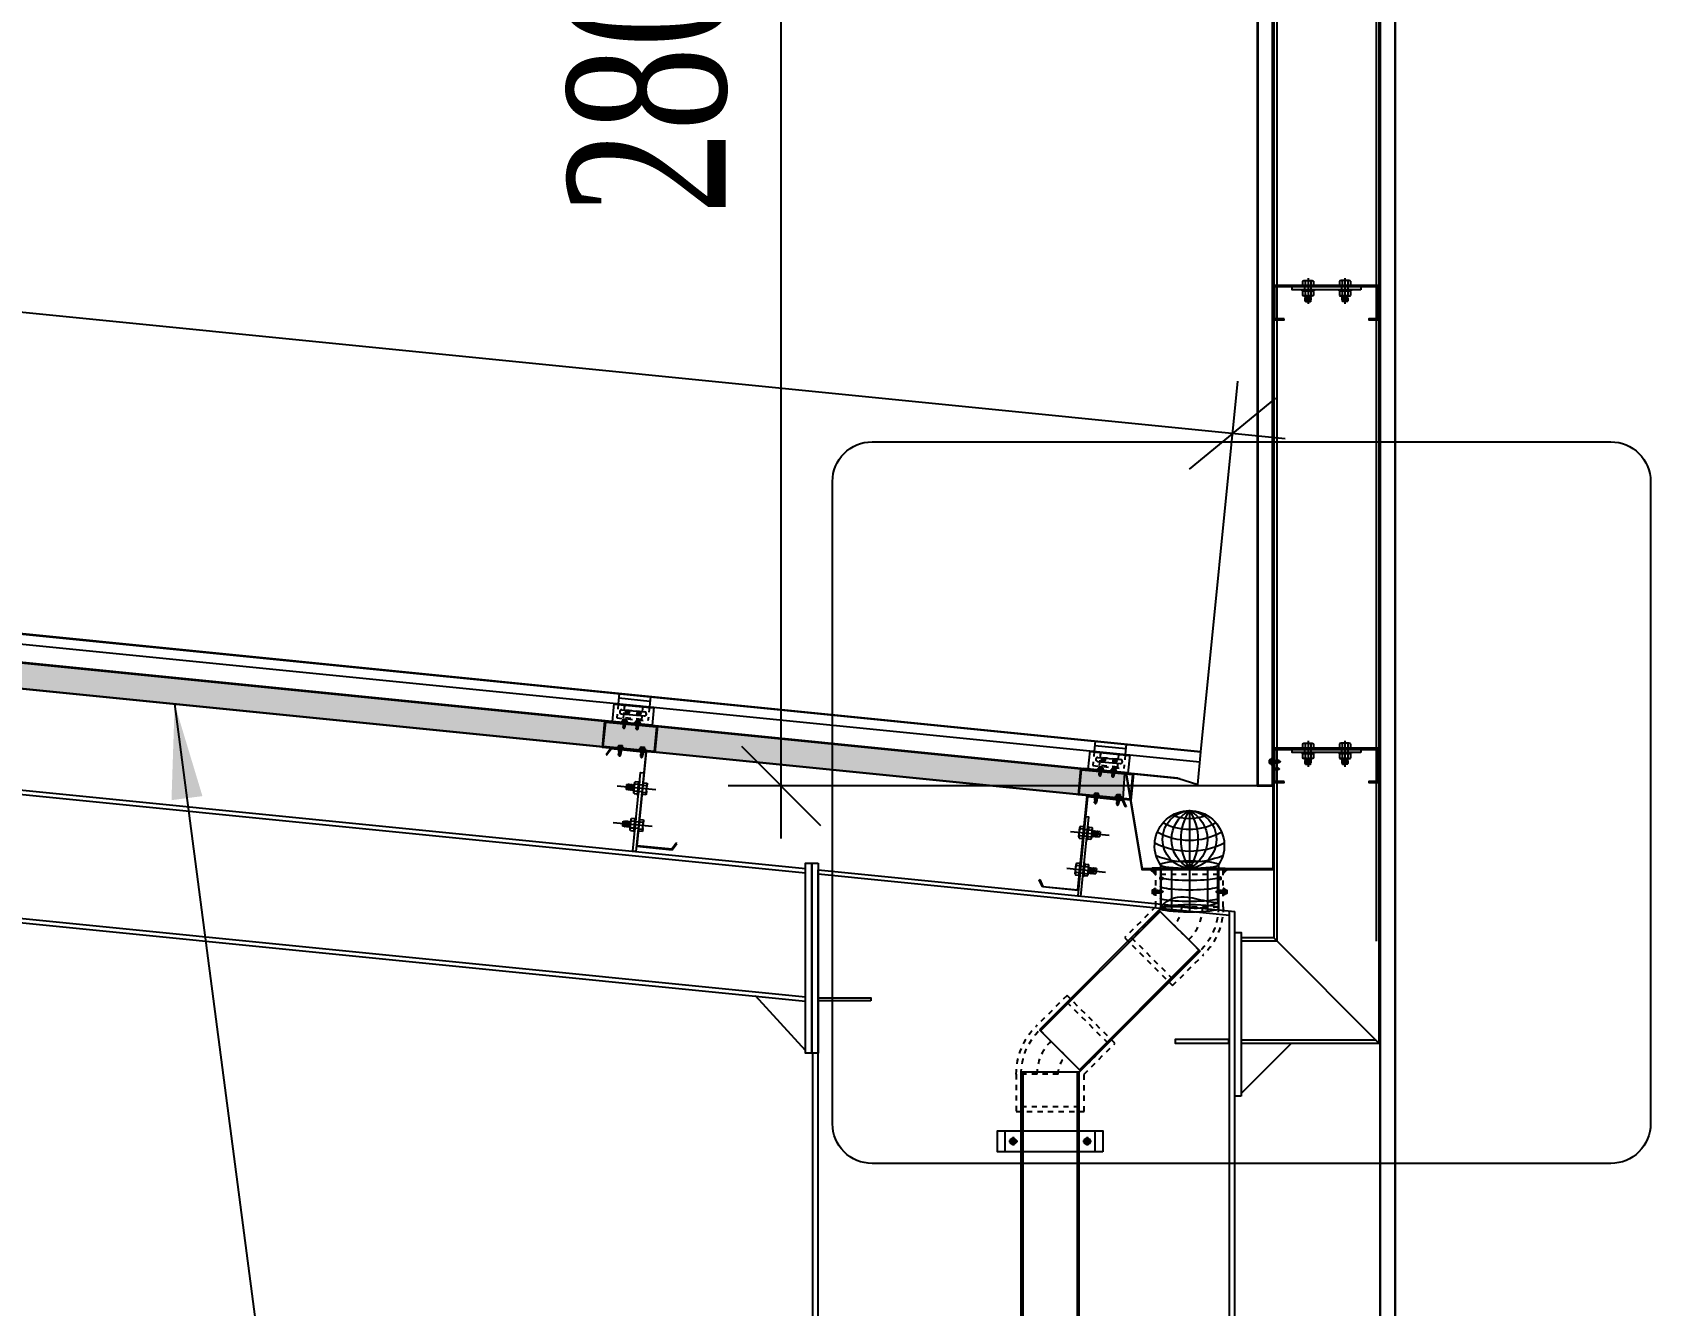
# Model space of a CAD drawing. Header units: inches. Extents: x 340055 to 349452, y -34649 to -30845.
# Drawn here: x 348674.19 to 348704.89, y -31891.85 to -31867.72 of the extents above; entities that cross this region are included whole.
import ezdxf

# ---------------------------------------------------------------- set-up
doc = ezdxf.new("R2010")
doc.units = ezdxf.units.IN
doc.header["$MEASUREMENT"] = 0
for name, pattern in [('CENTER2', [28.575, 19.05, -3.175, 3.175, -3.175]), ('DASHED2', [9.525, 6.35, -3.175]), ('HIDDEN2', [4.7625, 3.175, -1.5875])]:
    doc.linetypes.add(name, pattern=pattern)
for name, color, linetype in [('2', 2, 'Continuous'), ('251', 251, 'Continuous'), ('2NET-VE', 8, 'Continuous'), ('3', 3, 'Continuous'), ('5', 5, 'Continuous'), ('7', 7, 'Continuous'), ('8', 8, 'Continuous'), ('DASHED', 8, 'DASHED2'), ('DIM', 8, 'Continuous'), ('DOWNPOUT', 52, 'Continuous'), ('flashing', 6, 'Continuous'), ('GIANG', 1, 'Continuous'), ('ROOF W750S', 3, 'Continuous'), ('ROOFING', 4, 'Continuous'), ('STRUCTURE', 1, 'Continuous')]:
    doc.layers.add(name, color=color, linetype=linetype)
doc.styles.add('ST1', font='times.ttf', dxfattribs={"width": 0.7})
doc.styles.add('ST1H', font='vnshxh.shx', dxfattribs={"width": 0.7})
doc.dimstyles.new('100', dxfattribs={"dimtxt": 3, "dimasz": 1.5, "dimexe": 1, "dimexo": 0, "dimgap": 1, "dimtad": 1, "dimdec": 0, "dimlfac": 100, "dimzin": 0, "dimdsep": 46, "dimtxsty": 'ST1', "dimblk": 'OBLIQUE', "dimcen": 1, "dimdle": 1, "dimclrd": 8, "dimclre": 8, "dimclrt": 3, "dimadec": 0, "dimazin": 0, "dimtfac": 1, "dimtdec": 0, "dimtix": 1, "dimtmove": 1, "dimatfit": 3, "dimfxl": 0, "dimtolj": 1, "dimtzin": 0, "dimlwd": -1, "dimlwe": -1, "dimarcsym": 0})
doc.dimstyles.new('3', dxfattribs={"dimtxt": 3.5, "dimasz": 1.8, "dimexe": 1, "dimexo": 0, "dimgap": 1, "dimtad": 1, "dimdec": 0, "dimlfac": 3, "dimzin": 0, "dimdsep": 46, "dimtxsty": 'ST1H', "dimblk": 'OBLIQUE', "dimcen": 1, "dimdle": 1, "dimclrd": 8, "dimclre": 8, "dimclrt": 3, "dimadec": 0, "dimazin": 0, "dimtfac": 1, "dimtdec": 0, "dimtix": 1, "dimtofl": 0, "dimtmove": 1, "dimatfit": 3, "dimfxl": 0, "dimtolj": 1, "dimtzin": 0, "dimlwd": -1, "dimlwe": -1, "dimarcsym": 0})

# ---------------------------------------------------------------- blocks, each defined once
blk = doc.blocks.new('*U67')
at = {"layer": '251'}
h = blk.add_hatch(color=256, dxfattribs=at)
h.paths.add_polyline_path([(-0.053, -0.04), (-0.053, -0.043, -0.192582), (-0.048, -0.029, -0.192582), (-0.053, -0.014)])
h.paths.add_polyline_path([(-0.053, 0.014, -0.192582), (-0.048, 0.029, -0.192582), (-0.053, 0.043)])
h = blk.add_hatch(color=256, dxfattribs=at)
h.paths.add_polyline_path([(0.056, -0.04), (0.056, -0.043, -0.192582), (0.062, -0.029, -0.192582), (0.056, -0.014)])
h.paths.add_polyline_path([(0.056, 0.014, -0.192582), (0.062, 0.029, -0.192582), (0.056, 0.043)])
at = {"layer": '5', "linetype": 'CENTER2', "ltscale": 0.2}
blk.add_line((-0.077, 0), (0.194, 0), dxfattribs=at)
at = {"layer": '8'}
for p, q in [((-0.053, 0.04), (-0.053, -0.04)), ((-0.048, 0.058), (-0.006, 0.058)), ((-0.048, 0.029), (-0.006, 0.029)), ((0, 0.043), (0, -0.043)), ((0.044, 0.033), (0, 0.033)), ((0.044, -0.066), (0.044, 0.066)), ((0.044, 0.066), (0.056, 0.066)), ((0.056, -0.066), (0.056, 0.066)), ((0.056, 0.04), (0.056, -0.04)), ((0.062, 0.058), (0.103, 0.058)), ((0.062, 0.029), (0.103, 0.029)), ((0.109, 0.043), (0.109, -0.043)), ((0.117, 0.033), (0.109, 0.033)), ((0.121, 0.027), (0.117, 0.033)), ((0.117, 0.033), (0.117, -0.017)), ((0.117, -0.017), (0.121, 0.027)), ((0.127, 0.033), (0.121, 0.027)), ((0.131, 0.027), (0.127, 0.033)), ((0.164, 0.03), (0.161, 0.027)), ((0.169, 0.027), (0.164, 0.03)), ((0.166, -0.027), (0.167, 0)), ((0.169, 0), (0.167, 0)), ((0.167, 0), (0.169, 0)), ((0.169, 0.027), (0.169, -0.027)), ((-0.048, -0.029), (-0.006, -0.029)), ((-0.048, -0.029), (-0.006, -0.029)), ((-0.048, -0.058), (-0.006, -0.058)), ((0.044, -0.033), (0, -0.033)), ((0.044, -0.066), (0.056, -0.066)), ((0.062, -0.029), (0.103, -0.029)), ((0.062, -0.029), (0.103, -0.029)), ((0.062, -0.058), (0.103, -0.058)), ((0.12, -0.033), (0.109, -0.033)), ((0.126, -0.027), (0.12, -0.033)), ((0.16, -0.033), (0.156, -0.027)), ((0.166, -0.027), (0.16, -0.033)), ((0.166, -0.027), (0.169, -0.027))]:
    blk.add_line(p, q, dxfattribs=at)
for points in [[(0.136, -0.027), (0.13, -0.033), (0.126, -0.027), (0.131, 0.027), (0.137, 0.033), (0.141, 0.027)], [(0.146, -0.027), (0.14, -0.033), (0.136, -0.027), (0.141, 0.027), (0.147, 0.033), (0.151, 0.027)], [(0.156, -0.027), (0.15, -0.033), (0.146, -0.027), (0.151, 0.027), (0.157, 0.033), (0.161, 0.027)]]:
    blk.add_lwpolyline(points, close=True, dxfattribs=at)
for centre, start, end in [((-0.032, 0.043), 136.3972, 223.6028), ((-0.032, 0.014), 136.3972, 180), ((-0.021, 0.043), 316.3972, 43.6028), ((-0.021, 0.014), 0, 43.6028), ((0.077, 0.043), 136.3972, 223.6028), ((0.077, 0.014), 136.3972, 180), ((0.088, 0.043), 316.3972, 43.6028), ((0.088, 0.014), 0, 43.6028), ((-0.032, -0.014), 180, 223.6028), ((-0.032, -0.043), 136.3972, 223.6028), ((-0.021, -0.014), 316.3972, 0), ((-0.021, -0.043), 316.3972, 43.6028), ((0.077, -0.014), 180, 223.6028), ((0.077, -0.043), 136.3972, 223.6028), ((0.088, -0.014), 316.3972, 0), ((0.088, -0.043), 316.3972, 43.6028)]:
    blk.add_arc(centre, 0.0209, start, end, dxfattribs=at)
blk = doc.blocks.new('HFR-1')
at = {"layer": 'STRUCTURE', "color": 1, "linetype": 'Continuous'}
for p, q in [((-5.5, 0), (5.5, 0)), ((-5.2, 0.8), (-3.4, 1.5)), ((5.2, 0.8), (3.4, 1.5)), ((-2.4, -1.2), (-3, -1.6)), ((-3, -1.6), (-2.4, -1.9)), ((-2.4, -1.9), (-3, -2.3)), ((-3, -2.3), (-2.4, -2.6)), ((-2.4, -2.6), (-3, -3)), ((-3, -3), (-2.4, -3.3)), ((-2.4, -3.3), (-3, -3.7)), ((-3, -3.7), (-2.4, -4.1)), ((-2.4, -4.1), (-3, -4.4)), ((-3, -4.4), (-2.4, -4.8)), ((-2.4, -4.8), (-3, -5.1)), ((-3, -5.1), (-2.4, -5.5)), ((-2.4, -5.5), (-3, -5.8)), ((-3, -5.8), (-2.4, -6.2)), ((-2.4, -6.2), (-3, -6.6)), ((-3, -6.6), (-2.4, -6.9)), ((-2.4, -6.9), (-3, -7.3)), ((-3, -7.3), (-2.4, -7.6)), ((-2.4, -7.6), (-3, -8)), ((-3, -8), (-2.4, -8.3)), ((-2.4, -8.3), (-3, -8.7)), ((-3, -8.7), (-2.4, -9)), ((-2.4, -9), (-3, -9.4)), ((-3, -9.4), (-2.4, -9.7)), ((-2.4, -9.7), (-3, -10.1)), ((-3, -10.1), (-2.4, -10.5)), ((-2.4, -10.5), (-3, -10.8)), ((-3, -10.8), (-2.4, -11.2)), ((-2.4, -11.2), (-3, -11.5)), ((-3, -11.5), (-2.4, -11.9)), ((-2.9, -1.6), (2.9, -1.4)), ((-2.9, -2.3), (2.9, -2.1)), ((-2.9, -3), (2.9, -2.8)), ((-2.9, -3.7), (2.9, -3.6)), ((-2.9, -4.4), (2.9, -4.3)), ((-2.9, -5.1), (2.9, -5)), ((-2.9, -5.9), (2.9, -5.7)), ((-2.9, -6.6), (2.9, -6.4)), ((-2.9, -7.3), (2.9, -7.1)), ((-2.9, -8), (2.9, -7.8)), ((-2.9, -8.7), (2.9, -8.5)), ((-2.9, -9.4), (2.9, -9.2)), ((-2.9, -10.1), (1.5, -10)), ((-2.9, -10.8), (1.3, -10.7)), ((-2.9, -11.5), (0.9, -11.4)), ((-2.5, -17.4), (-2.5, -11.8)), ((-2.5, -17.4), (-2, -16.7)), ((-2.5, -17.4), (-0.2, -19.7)), ((2.4, -1.1), (-2.4, -1.2)), ((2.4, -1.8), (-2.4, -1.9)), ((-2.4, -1.9), (2.4, -1.8)), ((-2.4, -2.6), (2.4, -2.5)), ((2.4, -2.5), (-2.4, -2.6)), ((-2.4, -3.3), (2.4, -3.2)), ((2.4, -3.2), (-2.4, -3.3)), ((-2.4, -4.1), (2.4, -3.9)), ((2.4, -3.9), (-2.4, -4.1)), ((-2.4, -4.8), (2.4, -4.6)), ((2.4, -4.6), (-2.4, -4.8)), ((-2.4, -5.5), (2.4, -5.3)), ((2.4, -5.3), (-2.4, -5.5)), ((-2.4, -6.2), (2.4, -6)), ((2.4, -6), (-2.4, -6.2)), ((-2.4, -6.9), (2.4, -6.8)), ((2.4, -6.8), (-2.4, -6.9)), ((-2.4, -7.6), (2.4, -7.5)), ((2.4, -7.5), (-2.4, -7.6)), ((-2.4, -8.3), (2.4, -8.2)), ((2.4, -8.2), (-2.4, -8.3)), ((-2.4, -9), (2.4, -8.9)), ((2.4, -8.9), (-2.4, -9)), ((-2.4, -9.7), (2.4, -9.6)), ((2.4, -9.6), (-2.4, -9.7)), ((1.4, -10.3), (-2.4, -10.5)), ((-2.4, -10.5), (1.4, -10.3)), ((-2.4, -11.2), (1.1, -11.1)), ((1.1, -11.1), (-2.4, -11.2)), ((-2.4, -11.9), (0.4, -11.8)), ((-1, -16.7), (0.2, -19.7)), ((0.1, -19.4), (1.2, -17.3)), ((0.2, -19.7), (2.5, -17.4)), ((1.6, -16.1), (2.3, -10.2)), ((2.2, -10), (2.9, -10)), ((2.2, -11), (2.4, -11)), ((2.4, -11), (2.2, -11)), ((2.2, -11.4), (2.9, -11.4)), ((2.2, -11.7), (2.4, -11.7)), ((2.4, -10.3), (2.3, -10.3)), ((2.3, -10.3), (2.4, -10.3)), ((2.3, -10.7), (2.9, -10.7)), ((2.9, -1.4), (2.4, -1.1)), ((2.4, -1.8), (2.9, -1.4)), ((2.9, -2.1), (2.4, -1.8)), ((2.4, -2.5), (2.9, -2.1)), ((2.9, -2.8), (2.4, -2.5)), ((2.4, -3.2), (2.9, -2.8)), ((2.9, -3.6), (2.4, -3.2)), ((2.4, -3.9), (2.9, -3.6)), ((2.9, -4.3), (2.4, -3.9)), ((2.4, -4.6), (2.9, -4.3)), ((2.9, -5), (2.4, -4.6)), ((2.4, -5.3), (2.9, -5)), ((2.9, -5.7), (2.4, -5.3)), ((2.4, -6), (2.9, -5.7)), ((2.9, -6.4), (2.4, -6)), ((2.4, -6.8), (2.9, -6.4)), ((2.9, -7.1), (2.4, -6.8)), ((2.4, -7.5), (2.9, -7.1)), ((2.9, -7.8), (2.4, -7.5)), ((2.4, -8.2), (2.9, -7.8)), ((2.9, -8.5), (2.4, -8.2)), ((2.4, -8.9), (2.9, -8.5)), ((2.9, -9.2), (2.4, -8.9)), ((2.4, -9.6), (2.9, -9.2)), ((2.9, -10), (2.4, -9.6)), ((2.4, -10.3), (2.9, -10)), ((2.9, -10.7), (2.4, -10.3)), ((2.4, -11), (2.9, -10.7)), ((2.9, -11.4), (2.4, -11)), ((2.4, -11.7), (2.9, -11.4)), ((2.5, -17.4), (2.5, -11.7))]:
    blk.add_line(p, q, dxfattribs=at)
at = {"layer": 'STRUCTURE', "color": 1, "linetype": 'Continuous', "ltscale": 8}
for p in [(-3.4, 1.5), (3.4, 1.5)]:
    blk.add_line(p, (0, 1.5), dxfattribs=at)
at = {"layer": 'STRUCTURE', "color": 1, "linetype": 'DASHED2'}
for p in [(-1.9, 1.5), (1.9, 1.5)]:
    blk.add_line(p, (0, 0), dxfattribs=at)
at = {"layer": 'STRUCTURE', "color": 1, "linetype": 'Continuous', "ltscale": 8}
for centre, start, end in [((-4.7, 0.2), 130.41, 194.8062), ((4.7, 0.2), 345.1938, 49.59)]:
    blk.add_arc(centre, 0.801, start, end, dxfattribs=at)
at = {"layer": 'STRUCTURE', "color": 1, "linetype": 'Continuous'}
for centre, radius, start, end in [((-7.3, -9), 9.14, 58.065, 78.8402), ((5.1, -3.8), 3.83, 84.2039, 134.3621), ((-1.5, -17.1), 0.59, 34.2302, 144.5641), ((0, -19.4), 0.331, 231.6348, 305.4287), ((-0.5, -10.1), 1.93, 296.6041, 355.3922), ((-0.6, -16), 2.2, 324.0048, 357.8268), ((1.9, -10.3), 0.444, 15.9762, 172.6971)]:
    blk.add_arc(centre, radius, start, end, dxfattribs=at)
blk = doc.blocks.new('Short_Self_drilling')
at = {"layer": 'STRUCTURE', "color": 1, "linetype": 'Continuous'}
for p, q in [((6.4, 1.7), (-6.4, 1.7)), ((5.1, 3.8), (-5.1, 3.8)), ((-2.6, 2.9), (-5.1, 2.9)), ((-3.4, 3.8), (-3.4, 6.8)), ((3, 7.2), (-3, 7.2)), ((2.6, 2.9), (-2.6, 2.9)), ((-2.1, 2.8), (-2.1, 2.9)), ((6.3, 0), (0, 0)), ((2.2, 2.8), (2.2, 2.9)), ((2.2, -0.5), (2.2, 0)), ((5.1, 2.9), (2.6, 2.9)), ((3.4, 3.8), (3.4, 6.8)), ((3, -1.2), (-2.7, -0.2)), ((3, -2.7), (-2.7, -1.8)), ((3, -4.2), (-2.7, -3.3)), ((3, -5.8), (-2.7, -4.8)), ((3, -7.3), (-2.7, -6.3)), ((-1.9, -8), (-2.7, -7.9)), ((-2.1, -1.4), (-2.1, -0.9)), ((-2.1, -2.9), (-2.1, -2.4)), ((-2.1, -4.4), (-2.1, -3.9)), ((-2.1, -6), (-2.1, -5.4)), ((-2.1, -7.5), (-2.1, -7)), ((-2.1, -12.3), (-2.1, -8.5)), ((3, -8.8), (-1.1, -8.1)), ((2.1, -12.3), (2.1, -9.1)), ((2.2, -2), (2.2, -1.5)), ((2.2, -3.6), (2.2, -3)), ((2.2, -5.1), (2.2, -4.6)), ((2.2, -6.6), (2.2, -6.1)), ((2.2, -8.1), (2.2, -7.6))]:
    blk.add_line(p, q, dxfattribs=at)
blk.add_lwpolyline([(6.4, 1.3), (6.4, 1.7), (2.1, 2.8), (-2.1, 2.8), (-6.4, 1.7), (-6.4, 1.3)], close=True, dxfattribs=at)
for points in [[(-6.4, 1.3, -0.088869), (-6.3, 0), (0, 0)], [(-0.1, 3.8), (-0.3, 6.2, 0.338878), (-3.1, 6.2), (-3.3, 3.8)], [(3.3, 3.8), (3.1, 6.2, 0.338878), (0.3, 6.2), (0.1, 3.8)], [(2.1, -12.3), (0.2, -14.2, -0.333596), (-0.2, -14.2), (-2.1, -12.3)], [(-0.1, -14), (-1, -12.2, -0.148657), (-1.4, -11.2), (-2, -7.7, -0.815006), (-1.2, -7.8, 0.150833), (-0.8, -8.7)], [(2.1, -12.3), (1.7, -11.7, 0.52242), (0.9, -11.7), (-0.2, -14.2)]]:
    blk.add_lwpolyline(points, format="xyb", dxfattribs=at)
for points in [[(3, -1.2), (2.2, -1.5), (-2.1, -0.8), (-2.7, -0.2), (-2.4, 0)], [(3, -2.7), (2.2, -3), (-2.1, -2.4), (-2.7, -1.8), (-2.1, -1.4), (2.2, -2), (3, -2.7)], [(3, -4.2), (2.2, -4.6), (-2.1, -3.9), (-2.7, -3.3), (-2.1, -2.9), (2.2, -3.6), (3, -4.2)], [(3, -5.8), (2.2, -6.1), (-2.1, -5.4), (-2.7, -4.8), (-2.1, -4.4), (2.2, -5.1), (3, -5.8)], [(3, -7.3), (2.2, -7.6), (-2.1, -7), (-2.7, -6.3), (-2.1, -6), (2.2, -6.6), (3, -7.3)], [(-1.8, -8.5), (-2.1, -8.5), (-2.7, -7.9), (-2.1, -7.5), (-1.8, -7.5)], [(-1.3, -7.6), (2.2, -8.1), (3, -8.8)], [(-1.2, 0), (2.2, -0.5), (3, -1.2)], [(3, -8.8), (2.2, -9.1), (-0.8, -8.7)]]:
    blk.add_lwpolyline(points, dxfattribs=at)
for centre, radius, start, end in [((-5, 3.3), 0.455, 109.7949, 250.2674), ((-3, 6.8), 0.429, 90.0311, 180.0311), ((3, 6.8), 0.429, 0.0311, 90.0311), ((5.1, 3.3), 0.435, 279.7276, 80.3347), ((10, 0.2), 3.74, 162.2963, 182.6103)]:
    blk.add_arc(centre, radius, start, end, dxfattribs=at)
blk = doc.blocks.new('*U82')
at = {"layer": '2NET-VE', "ltscale": 0.5}
for p, q in [((0, 8.3), (9.5, 8.3)), ((22.9, 7.4), (22.9, 7.4)), ((0, -8.3), (9.5, -8.3)), ((22.9, -7.4), (22.9, -7.4))]:
    blk.add_line(p, q, dxfattribs=at)
at = {"layer": '7', "linetype": 'Continuous'}
for p, q in [((21.9, 6.4), (23.1, 7.7)), ((22.3, -6.4), (23.8, 6.4)), ((23.1, 7.7), (23.8, 6.4)), ((23.8, 6.4), (25.1, 7.7)), ((24.3, -6.4), (25.8, 6.4)), ((25.1, 7.7), (25.8, 6.4)), ((25.8, 6.4), (27, 7.7)), ((26.2, -6.4), (27.7, 6.4)), ((27, 7.7), (27.7, 6.4)), ((27.7, 6.4), (28.9, 7.7)), ((28.1, -6.4), (29.6, 6.4)), ((28.9, 7.7), (29.6, 6.4)), ((29.6, 6.4), (30.9, 7.7)), ((30.1, -6.4), (31.6, 6.4)), ((30.1, -6.4), (31.6, 6.4)), ((30.9, 7.7), (31.6, 6.4)), ((31.6, 6.4), (32.8, 7.7)), ((32, -6.4), (33.5, 6.4)), ((32.8, 7.7), (33.5, 6.4)), ((33.5, 6.4), (34.7, 7.7)), ((33.9, -6.4), (35.4, 6.4)), ((33.9, -6.4), (35.4, 6.4)), ((33.9, -6.4), (35.4, 6.4)), ((34.7, 7.7), (35.4, 6.4)), ((35.4, 6.4), (36.7, 7.7)), ((35.9, -6.4), (37.4, 6.4)), ((36.7, 7.7), (37.4, 6.4)), ((41.9, 6.4), (37.4, 6.4)), ((41.9, 6.4), (41.9, -6.4)), ((22.1, -6.4), (21.7, -6.4)), ((22.3, -6.4), (21.9, -6.4)), ((22.3, -6.4), (23.1, -7.7)), ((23.1, -7.7), (24.3, -6.4)), ((24.3, -6.4), (25, -7.7)), ((25, -7.7), (26.2, -6.4)), ((26.2, -6.4), (26.9, -7.7)), ((26.9, -7.7), (28.1, -6.4)), ((28.1, -6.4), (28.9, -7.7)), ((28.9, -7.7), (30.1, -6.4)), ((30.1, -6.4), (30.8, -7.7)), ((30.8, -7.7), (32, -6.4)), ((32, -6.4), (32.7, -7.7)), ((32.7, -7.7), (33.9, -6.4)), ((33.9, -6.4), (34.7, -7.7)), ((34.7, -7.7), (35.9, -6.4)), ((35.9, -6.4), (41.9, -6.4))]:
    blk.add_line(p, q, dxfattribs=at)
at = {"layer": '8', "linetype": 'Continuous'}
for p, q in [((-10.2, 8.8), (-10.2, 11.9)), ((-10.2, -11.9), (-10.2, 11.9)), ((-0.9, 14.9), (-9.3, 14.9)), ((-1.4, 8.8), (-8.9, 8.8)), ((0, 8.8), (0, 11.9)), ((0, -11.9), (0, 11.9)), ((9.5, -17.6), (9.5, 17.6)), ((9.5, 17.6), (11.4, 17.6)), ((11.4, -17.6), (11.4, 17.6)), ((11.4, 8.8), (11.4, 11.9)), ((11.4, -11.9), (11.4, 11.9)), ((12.3, 14.9), (20.7, 14.9)), ((12.8, 8.8), (20.3, 8.8)), ((21.7, 8.8), (21.7, 11.9)), ((21.7, -11.9), (21.7, 11.9)), ((-10.2, -8.8), (-10.2, -11.9)), ((-9.3, -14.9), (-0.9, -14.9)), ((-1.4, -8.8), (-8.9, -8.8)), ((0, -8.8), (0, -11.9)), ((9.5, -17.6), (11.4, -17.6)), ((11.4, -8.8), (11.4, -11.9)), ((20.7, -14.9), (12.3, -14.9)), ((12.8, -8.8), (20.3, -8.8)), ((21.7, -8.8), (21.7, -11.9))]:
    blk.add_line(p, q, dxfattribs=at)
at = {"layer": '8', "ltscale": 10}
blk.add_line((-32.8, 0), (65.5, 0), dxfattribs=at)
at = {"layer": '8', "linetype": 'Continuous'}
for centre, radius, start, end in [((-4.7, 11.9), 5.58, 146.602, 180), ((-6.1, 11.9), 4.1, 180, 228.5476), ((-6.1, 5.7), 4.1, 131.4524, 180), ((-4.1, 11.9), 4.1, 311.4524, 0), ((-4.1, 5.7), 4.1, 0, 48.5476), ((-5.6, 11.9), 5.58, 0, 33.398), ((17, 11.9), 5.58, 146.602, 180), ((15.5, 11.9), 4.1, 180, 228.5476), ((15.5, 5.7), 4.1, 131.4524, 180), ((17.6, 11.9), 4.1, 311.4524, 0), ((17.6, 5.7), 4.1, 0, 48.5476), ((16.1, 11.9), 5.58, 0, 33.398), ((-6.1, -5.7), 4.1, 180, 228.5476), ((-6.1, -11.9), 4.1, 131.4524, 180), ((-4.7, -11.9), 5.58, 180, 213.398), ((-4.1, -5.7), 4.1, 311.4524, 0), ((-4.1, -11.9), 4.1, 0, 48.5476), ((-5.6, -11.9), 5.58, 326.602, 0), ((15.5, -5.7), 4.1, 180, 228.5476), ((15.5, -11.9), 4.1, 131.4524, 180), ((17, -11.9), 5.58, 180, 213.398), ((17.6, -5.7), 4.1, 311.4524, 0), ((17.6, -11.9), 4.1, 0, 48.5476), ((16.1, -11.9), 5.58, 326.602, 0)]:
    blk.add_arc(centre, radius, start, end, dxfattribs=at)
blk = doc.blocks.new('*U81')
at = {"layer": '2NET-VE', "ltscale": 0.5}
for p, q in [((0, 8.3), (9.5, 8.3)), ((22.9, 7.4), (22.9, 7.4)), ((0, -8.3), (9.5, -8.3)), ((22.9, -7.4), (22.9, -7.4))]:
    blk.add_line(p, q, dxfattribs=at)
at = {"layer": '7', "linetype": 'Continuous'}
for p, q in [((21.9, 6.4), (23.1, 7.7)), ((22.3, -6.4), (23.8, 6.4)), ((23.1, 7.7), (23.8, 6.4)), ((23.8, 6.4), (25.1, 7.7)), ((24.3, -6.4), (25.8, 6.4)), ((25.1, 7.7), (25.8, 6.4)), ((25.8, 6.4), (27, 7.7)), ((26.2, -6.4), (27.7, 6.4)), ((27, 7.7), (27.7, 6.4)), ((27.7, 6.4), (28.9, 7.7)), ((28.1, -6.4), (29.6, 6.4)), ((28.9, 7.7), (29.6, 6.4)), ((29.6, 6.4), (30.9, 7.7)), ((30.1, -6.4), (31.6, 6.4)), ((30.1, -6.4), (31.6, 6.4)), ((30.9, 7.7), (31.6, 6.4)), ((31.6, 6.4), (32.8, 7.7)), ((32, -6.4), (33.5, 6.4)), ((32.8, 7.7), (33.5, 6.4)), ((33.5, 6.4), (34.7, 7.7)), ((33.9, -6.4), (35.4, 6.4)), ((33.9, -6.4), (35.4, 6.4)), ((33.9, -6.4), (35.4, 6.4)), ((34.7, 7.7), (35.4, 6.4)), ((35.4, 6.4), (36.7, 7.7)), ((35.9, -6.4), (37.4, 6.4)), ((36.7, 7.7), (37.4, 6.4)), ((41.9, 6.4), (37.4, 6.4)), ((41.9, 6.4), (41.9, -6.4)), ((22.1, -6.4), (21.7, -6.4)), ((22.3, -6.4), (21.9, -6.4)), ((22.3, -6.4), (23.1, -7.7)), ((23.1, -7.7), (24.3, -6.4)), ((24.3, -6.4), (25, -7.7)), ((25, -7.7), (26.2, -6.4)), ((26.2, -6.4), (26.9, -7.7)), ((26.9, -7.7), (28.1, -6.4)), ((28.1, -6.4), (28.9, -7.7)), ((28.9, -7.7), (30.1, -6.4)), ((30.1, -6.4), (30.8, -7.7)), ((30.8, -7.7), (32, -6.4)), ((32, -6.4), (32.7, -7.7)), ((32.7, -7.7), (33.9, -6.4)), ((33.9, -6.4), (34.7, -7.7)), ((34.7, -7.7), (35.9, -6.4)), ((35.9, -6.4), (41.9, -6.4))]:
    blk.add_line(p, q, dxfattribs=at)
at = {"layer": '8', "linetype": 'Continuous'}
for p, q in [((-10.2, 8.8), (-10.2, 11.9)), ((-10.2, -11.9), (-10.2, 11.9)), ((-0.9, 14.9), (-9.3, 14.9)), ((-1.4, 8.8), (-8.9, 8.8)), ((0, 8.8), (0, 11.9)), ((0, -11.9), (0, 11.9)), ((9.5, -17.6), (9.5, 17.6)), ((9.5, 17.6), (11.4, 17.6)), ((11.4, -17.6), (11.4, 17.6)), ((11.4, 8.8), (11.4, 11.9)), ((11.4, -11.9), (11.4, 11.9)), ((12.3, 14.9), (20.7, 14.9)), ((12.8, 8.8), (20.3, 8.8)), ((21.7, 8.8), (21.7, 11.9)), ((21.7, -11.9), (21.7, 11.9)), ((-10.2, -8.8), (-10.2, -11.9)), ((-9.3, -14.9), (-0.9, -14.9)), ((-1.4, -8.8), (-8.9, -8.8)), ((0, -8.8), (0, -11.9)), ((9.5, -17.6), (11.4, -17.6)), ((11.4, -8.8), (11.4, -11.9)), ((20.7, -14.9), (12.3, -14.9)), ((12.8, -8.8), (20.3, -8.8)), ((21.7, -8.8), (21.7, -11.9))]:
    blk.add_line(p, q, dxfattribs=at)
at = {"layer": '8', "ltscale": 10}
blk.add_line((-32.8, 0), (65.5, 0), dxfattribs=at)
at = {"layer": '8', "linetype": 'Continuous'}
for centre, radius, start, end in [((-4.7, 11.9), 5.58, 146.602, 180), ((-6.1, 11.9), 4.1, 180, 228.5476), ((-6.1, 5.7), 4.1, 131.4524, 180), ((-4.1, 11.9), 4.1, 311.4524, 0), ((-4.1, 5.7), 4.1, 0, 48.5476), ((-5.6, 11.9), 5.58, 0, 33.398), ((17, 11.9), 5.58, 146.602, 180), ((15.5, 11.9), 4.1, 180, 228.5476), ((15.5, 5.7), 4.1, 131.4524, 180), ((17.6, 11.9), 4.1, 311.4524, 0), ((17.6, 5.7), 4.1, 0, 48.5476), ((16.1, 11.9), 5.58, 0, 33.398), ((-6.1, -5.7), 4.1, 180, 228.5476), ((-6.1, -11.9), 4.1, 131.4524, 180), ((-4.7, -11.9), 5.58, 180, 213.398), ((-4.1, -5.7), 4.1, 311.4524, 0), ((-4.1, -11.9), 4.1, 0, 48.5476), ((-5.6, -11.9), 5.58, 326.602, 0), ((15.5, -5.7), 4.1, 180, 228.5476), ((15.5, -11.9), 4.1, 131.4524, 180), ((17, -11.9), 5.58, 180, 213.398), ((17.6, -5.7), 4.1, 311.4524, 0), ((17.6, -11.9), 4.1, 0, 48.5476), ((16.1, -11.9), 5.58, 326.602, 0)]:
    blk.add_arc(centre, radius, start, end, dxfattribs=at)
blk = doc.blocks.new('XM150')
at = {"layer": '2', "ltscale": 0.015}
for p, q in [((68.9, 180), (0.9, 180)), ((0.9, 1.1), (0.9, 180)), ((2, 178.9), (2, 0)), ((2, 178.9), (68.3, 178.9)), ((75.4, 166.5), (68.3, 178.9)), ((68.9, 180), (76.4, 167)), ((76.4, 167), (75.4, 166.5)), ((-73.5, 13), (-72.5, 13.5)), ((-66, 0), (-73.5, 13)), ((-72.5, 13.5), (-65.4, 1.1)), ((2, 0), (-66, 0)), ((-65.4, 1.1), (0.9, 1.1))]:
    blk.add_line(p, q, dxfattribs=at)
at = {"layer": '5'}
blk.add_lwpolyline([(8, -10), (8, 140), (2, 140), (2, -10), (8, -10)], close=True, dxfattribs=at)
at = {"layer": 'GIANG', "xscale": 0.7499999999999999, "yscale": 0.7499999999999999, "zscale": 0.7499999999999999}
for name, p in [('*U82', (0.9, 110)), ('*U81', (0.9, 40))]:
    blk.add_blockref(name, p, dxfattribs=at)
blk = doc.blocks.new('*U224')
at = {"layer": '2', "xscale": 0.008333333333333335, "yscale": 0.008333333333333335, "zscale": 0.008333333333333335, "rotation": 5.710593137616317}
blk.add_blockref('XM150', (0.083, -0.704), dxfattribs=at)
blk = doc.blocks.new('*U225')
at = {"layer": 'DIM', "color": 0, "linetype": 'ByBlock', "lineweight": -2, "transparency": 16777216}
blk.add_blockref('*U224', (-89.553, -8.955), dxfattribs=at)
blk = doc.blocks.new('gối đỡ 2')
at = {"color": 1, "true_color": 0xfa051e}
for points in [[(328665.5, -35537), (328698.8, -35537), (328698.8, -35520.4), (328665.5, -35520.4)], [(328666, -35536.5), (328698.3, -35536.5), (328698.3, -35520.9), (328666, -35520.9)]]:
    blk.add_lwpolyline(points, close=True, dxfattribs=at)
at = {"color": 1, "xscale": 0.3150483438356407, "yscale": 0.3150483438356407, "zscale": 0.3150483438356407, "rotation": 359.9688728259106}
for p in [(328673.5, -35536.5), (328687.5, -35537)]:
    blk.add_blockref('Short_Self_drilling', p, dxfattribs=at)
blk = doc.blocks.new('AUDIT_I_200512002610-1')
at = {"color": 1, "xscale": 0.96000000076829, "yscale": 0.96000000076829, "zscale": 0.96000000076829, "rotation": 359.9688729454758}
for p in [(28.2, 12.6), (57.5, 12.6)]:
    blk.add_blockref('Short_Self_drilling', p, dxfattribs=at)
blk = doc.blocks.new('A$C6DF15AF1')
at = {"color": 8}
for p, q in [((13.2, 79), (12.1, 56)), ((13.2, 79), (83.1, 75.5)), ((83.1, 75.5), (82, 52.5)), ((2.1, 56.5), (0, 15.1)), ((2, 55), (91.9, 50.5)), ((2.1, 56.5), (92, 52)), ((12.7, 69), (82.6, 65.5)), ((20.9, 43.1), (71.9, 40.5)), ((38.5, 37.7), (28.4, 38.2)), ((33.2, 32.9), (33.7, 43)), ((64.4, 36.4), (54.3, 36.9)), ((59.1, 31.7), (59.6, 41.7)), ((92, 52), (89.9, 10.6)), ((0, 15.1), (89.9, 10.6)), ((0.1, 16.6), (90, 12.1)), ((20.5, 34.1), (71.4, 31.5))]:
    blk.add_line(p, q, dxfattribs=at)
at = {"color": 8, "linetype": 'HIDDEN2'}
for p, q in [((12.1, 56), (10.5, 24.1)), ((25.5, 25.3), (27, 55.3)), ((26.4, 42.8), (27, 55.3)), ((66.4, 40.8), (26.4, 42.8)), ((27, 55.3), (67, 53.3)), ((27, 55.3), (67, 53.3)), ((67, 53.3), (65.5, 23.3)), ((67, 53.3), (66.4, 40.8)), ((82, 52.5), (80.4, 20.6)), ((10.5, 24.1), (80.4, 20.6)), ((65.5, 23.3), (25.5, 25.3))]:
    blk.add_line(p, q, dxfattribs=at)
at = {"color": 8}
for centre, major_axis, start_param, end_param in [((20.7, 38.6), (3.18, 3.18), 0.735405, 3.876998), ((33.4, 37.9), (2.83, 2.83), 5.447794310103061, 11.73097961728265), ((59.4, 36.7), (2.83, 2.83), 5.447794310103061, 11.73097961728265), ((71.6, 36), (3.18, 3.18), 3.876998, 7.018591)]:
    blk.add_ellipse(centre, major_axis=major_axis, ratio=1, start_param=start_param, end_param=end_param, dxfattribs=at)
at = {"color": 9, "rotation": 357.1356216438959}
blk.add_blockref('AUDIT_I_200512002610-1', (-0.6, 4), dxfattribs=at)
blk = doc.blocks.new('*U226')
at = {"layer": '2', "xscale": 0.008333333333333337, "yscale": 0.008333333333333337, "zscale": 0.008333333333333337, "rotation": 8.530765610063296}
blk.add_blockref('XM150', (0.118, -0.699), dxfattribs=at)
blk = doc.blocks.new('*U227')
at = {"layer": '2', "color": 0, "linetype": 'ByBlock', "lineweight": -2, "transparency": 16777216}
blk.add_blockref('*U226', (0, 0), dxfattribs=at)
blk = doc.blocks.new('RIVET')
at = {"color": 8}
for p, q in [((-3.9, 1.1), (-4.2, 0)), ((-4.2, 0), (-3.9, -1.1)), ((-3.9, -1.1), (-3.9, 1.1)), ((-3.5, -1.3), (-3.5, 1.3)), ((-1, -1.2), (-1, 1.3)), ((-1, 1.3), (-0.1, 1.3)), ((0, 1.3), (0, 2.4)), ((0, -1.3), (0, 1.3)), ((0.1, 2.5), (0.1, 2.5)), ((0.1, 2.5), (0.7, 1.4)), ((0.1, -2.5), (0.1, 2.5)), ((0.7, 1.1), (0.7, -1.1)), ((0.9, 0.7), (0.7, 0.7)), ((0.9, -0.7), (0.9, 0.7)), ((-0.1, -1.2), (-1, -1.2)), ((0, -2.4), (0, -1.3)), ((0.7, -1.4), (0.1, -2.5)), ((0.1, -2.5), (0.1, -2.5)), ((0.9, -0.7), (0.7, -0.7))]:
    blk.add_line(p, q, dxfattribs=at)
for centre, radius, start, end in [((-3.4, 0.7), 0.634, 101.5667, 142.2309), ((-2.5, -0.1), 1.78, 64.6352, 125.2369), ((-0.9, 3), 1.71, 240.4783, 268.3625), ((-0.1, 1.3), 0.0625, 270, 0), ((0.1, 2.4), 0.0625, 90, 180), ((0.1, 2.4), 0.0625, 26.5651, 90), ((0.1, 1.1), 0.625, 0, 26.5651), ((5.4, 0.6), 4.45, 179.0778, 187.9518), ((5.8, -0.6), 4.85, 172.415, 180.5555), ((-3.4, -0.7), 0.634, 217.7691, 258.4333), ((-2.5, 0.1), 1.78, 234.7631, 295.3648), ((-0.9, -3), 1.71, 91.6375, 119.5217), ((-0.1, -1.3), 0.0625, 0, 90), ((0.1, -2.4), 0.0625, 180, 270), ((0.1, -2.4), 0.0625, 270, 333.4349), ((0.1, -1.1), 0.625, 333.4349, 0)]:
    blk.add_arc(centre, radius, start, end, dxfattribs=at)
blk = doc.blocks.new('A$C074D4DC8')
at = {"color": 9}
for p, q in [((80, 232.2), (80, 100)), ((13.2, 108.1), (13.2, 8.1)), ((38.4, 101.8), (38.4, 1.8)), ((80, 100), (80, 0)), ((121.6, 101.8), (121.6, 1.8)), ((146.8, 108.1), (146.8, 8.1))]:
    blk.add_line(p, q, dxfattribs=at)
for centre, radius, start, end in [((80, 152.2), 80, 326.5995, 213.4005), ((84.2, 166.1), 66.2, 93.6886, 266.3114), ((112.4, 166.1), 73.6, 116.1115, 243.8885), ((183.7, 166.1), 123, 147.491, 212.509), ((-23.7, 166.1), 123, 327.491, 32.509), ((47.6, 166.1), 73.6, 296.1115, 63.8885), ((75.7, 166.1), 66.2, 273.6886, 86.3114), ((80, 318.7), 130, 241.9999, 298.0001), ((80, 318.7), 105, 247.6912, 292.3088), ((80, 318.7), 180, 243.6718, 296.3282), ((80, 318.7), 155, 241.4707, 298.5293), ((80, 318.7), 205, 248.1186, 291.8814)]:
    blk.add_arc(centre, radius, start, end, dxfattribs=at)
for centre in [(80, 108.1), (80, 8.1)]:
    blk.add_ellipse(centre, major_axis=(-66.8, 0), ratio=0.12167, dxfattribs=at)
for centre in [(80, 79.9), (80, 58.1), (80, 31.6)]:
    blk.add_ellipse(centre, major_axis=(-66.8, 0), ratio=0.12167, start_param=0, end_param=3.141593, dxfattribs=at)
blk = doc.blocks.new('PHEU THU NUOC')
at = {"color": 8}
blk.add_line((312268.65, -34593.71), (312298.08, -34593.71), dxfattribs=at)
for points in [[(312268.65, -34613.62), (312268.65, -34593.71), (312264, -34593.71), (312264, -34593.95), (312268.41, -34593.95), (312268.41, -34613.9)], [(312298.08, -34611.73), (312298.08, -34593.71), (312301.66, -34593.71), (312301.66, -34593.95), (312298.32, -34593.95), (312298.32, -34611.77)]]:
    blk.add_lwpolyline(points, dxfattribs=at)
blk.add_open_spline([(312268.41, -34613.9), (312273.09, -34608.52), (312281.23, -34607.66), (312290.79, -34610.54), (312296.65, -34611.33), (312298.32, -34611.55)], degree=3, knots=[0, 0, 0, 0, 20.015853, 34.788778, 40.675458, 40.675458, 40.675458, 40.675458], dxfattribs=at)
blk.add_spline([(312298.32, -34611.55), (312285.73, -34614.49), (312279.24, -34613.76), (312268.41, -34613.9)], degree=3, dxfattribs=at)
blk = doc.blocks.new('EBLOW D90-135 DO')
at = {"layer": 'DASHED', "ltscale": 0.02}
for p, q in [((4999939.9, 756636), (4999939.9, 756693.7)), ((5000004.9, 756636), (4999939.9, 756636)), ((5000044.9, 756636), (5000092.8, 756588)), ((5000016.6, 756607.7), (4999970.4, 756561.5))]:
    blk.add_line(p, q, dxfattribs=at)
blk.add_lwpolyline([(4999970.6, 756561.7, -0.198912), (4999939.9, 756636), (4999939.9, 756693.7), (5000044.9, 756693.7), (5000044.9, 756636), (5000092.8, 756588), (5000018.6, 756513.8), (4999970.6, 756561.7)], format="xyb", dxfattribs=at)
blk.add_lwpolyline([(4999976, 756567.1, -0.198912), (4999947.4, 756636), (4999947.4, 756686.2), (5000037.4, 756686.2), (5000037.4, 756632.9), (5000082.2, 756588), (5000018.6, 756524.4)], format="xyb", close=True, dxfattribs=at)
for radius in [72.5, 40]:
    blk.add_arc((5000044.9, 756636), radius, 180, 225, dxfattribs=at)
blk = doc.blocks.new('111')
at = {"color": 2}
blk.add_lwpolyline([(354275.7, -24000.7), (354342.3, -24000.7), (354342.3, -23987.3), (354275.7, -23987.3)], close=True, dxfattribs=at)
at = {"layer": 'DOWNPOUT', "color": 1, "true_color": 0xfa051e}
for p, q in [((354282.8, -23994), (354288.3, -23994)), ((354285.6, -23991.2), (354285.6, -23996.5)), ((354329.5, -23994), (354335, -23994)), ((354332.4, -23991.2), (354332.4, -23996.5))]:
    blk.add_line(p, q, dxfattribs=at)
blk.add_lwpolyline([(354280.7, -24000.7), (354337.3, -24000.7), (354337.3, -23987.3), (354280.7, -23987.3)], close=True, dxfattribs=at)
for centre, radius in [((354285.6, -23994), 2), ((354285.6, -23994), 1.33), ((354332.4, -23994), 2), ((354332.4, -23994), 1.33)]:
    blk.add_circle(centre, radius, dxfattribs=at)
blk = doc.blocks.new('112')
at = {"layer": '2'}
h = blk.add_hatch(color=142, dxfattribs=at)
edge = h.paths.add_edge_path()
edge.add_arc((354188.4, -23833.7), 13.7, 35.5171, 56.0419)
edge.add_line((354196.1, -23822.3), (354199.6, -23822.3))
edge.add_line((354199.6, -23822.3), (354199.6, -23825.7))
h = blk.add_hatch(color=142, dxfattribs=at)
edge = h.paths.add_edge_path()
edge.add_arc((354253.5, -23833.7), 13.7, 483.9581, 504.4829, ccw=False)
edge.add_line((354245.8, -23822.3), (354242.3, -23822.3))
edge.add_line((354242.3, -23822.3), (354242.3, -23825.7))
at = {"color": 133, "true_color": 0x36c9c7}
for p, q in [((354214.2, -23873.9), (354240.2, -23848)), ((354239.3, -23847.1), (354257.5, -23865.3)), ((354239.5, -23848.7), (354315, -23924.2)), ((354240.2, -23848), (354315.7, -23923.5)), ((354214.2, -23873.9), (354289.8, -23949.4)), ((354215, -23873.2), (354290.5, -23948.7)), ((354315.7, -23923.5), (354289.8, -23949.4))]:
    blk.add_line(p, q, dxfattribs=at)
at = {"layer": '2', "color": 142}
blk.add_lwpolyline([(354245.8, -23822.3), (354242.3, -23822.3), (354242.3, -23825.7, -0.089796)], format="xyb", close=True, dxfattribs=at)
at = {"layer": 'DOWNPOUT', "color": 222}
blk.add_lwpolyline([(354327.4, -23950.3), (354327.4, -25254.3), (354328.6, -25257.7), (354328.6, -25283.7), (354289.5, -25283.7), (354289.5, -25257.7), (354290.7, -25254.3), (354290.7, -23950.3)], close=True, dxfattribs=at)
for points in [[(354291.9, -23950.3), (354291.9, -25254.5), (354290.7, -25257.9), (354290.7, -25283.7)], [(354326.2, -23950.3), (354326.2, -25253.9), (354327.3, -25257.3), (354327.3, -25283.1)]]:
    blk.add_lwpolyline(points, dxfattribs=at)
at = {"color": 9, "xscale": 0.2752669136971235, "yscale": 0.2752669136971235, "zscale": 0.2752669136971235}
blk.add_blockref('A$C074D4DC8', (354198.9, -23849), dxfattribs=at)
at = {"color": 9, "linetype": 'Continuous', "xscale": -1.222222222015262, "yscale": 1.222222222248092, "zscale": 1.222222222232182}
blk.add_blockref('PHEU THU NUOC', (735900.6, 18459.7), dxfattribs=at)
at = {"color": 1}
for p, xscale, yscale, zscale, rotation in [((354199.6, -23836.3), 0.3150483436608913, 0.3150483436608913, 0.3150483436608913, 89.9688728682367), ((354242.3, -23836.3), -0.3150483436608913, 0.3150483437348157, 0.3150483438380816, 270.0311271317633)]:
    blk.add_blockref('Short_Self_drilling', p, dxfattribs=dict(at, xscale=xscale, yscale=yscale, zscale=zscale, rotation=rotation))
at = {"color": 133, "true_color": 0x36c9c7}
blk.add_blockref('111', (0, 0), dxfattribs=at)
at = {"layer": 'flashing', "color": 0, "ltscale": 500}
for p, xscale, yscale, zscale in [((354201.4, -23827.9), -0.382871251553297, 0.3828712536487728, 0.3828712522077055), ((354239.2, -23827.9), 0.382871251553297, 0.382871251553297, 0.382871251553297)]:
    blk.add_blockref('RIVET', p, dxfattribs=dict(at, xscale=xscale, yscale=yscale, zscale=zscale))
at = {"layer": 'ROOF W750S', "xscale": 0.4074074074596865, "yscale": 0.4074074074596865, "zscale": 0.4074074074596865}
blk.add_blockref('EBLOW D90-135 DO', (-1682813, -332104.9), dxfattribs=at)
at = {"layer": 'ROOF W750S', "xscale": 0.4074074074160308, "yscale": 0.4074074074160308, "zscale": 0.4074074074160308, "rotation": 180}
blk.add_blockref('EBLOW D90-135 DO', (2391342.9, 284307.5), dxfattribs=at)
blk = doc.blocks.new('_Oblique')
at = {"color": 0, "linetype": 'ByBlock', "lineweight": -2}
blk.add_line((-0.5, -0.5), (0.5, 0.5), dxfattribs=at)
blk = doc.blocks.new('*D432')
at = {"color": 8, "linetype": 'Continuous', "transparency": 16777216}
for p, q in [((348567.484, -31868.468), (348568.186, -31861.447)), ((348697.94, -31875.429), (348567.091, -31862.342)), ((348696.342, -31881.356), (348697.044, -31874.334))]:
    blk.add_line(p, q, dxfattribs=at)
at = {"layer": 'Defpoints', "color": 0, "transparency": 16777216}
for p in [(348568.087, -31862.442), (348567.484, -31868.468), (348696.342, -31881.356)]:
    blk.add_point(p, dxfattribs=at)
at = {"color": 8, "transparency": 16777216, "xscale": 1.5, "yscale": 1.5, "zscale": 1.5}
for p, rotation in [((348568.087, -31862.442), 174.2886250883239), ((348696.945, -31875.329), 354.2886250883239)]:
    blk.add_blockref('_Oblique', p, dxfattribs=dict(at, rotation=rotation))
at = {"color": 3, "transparency": 16777216, "insert": (348632.768, -31866.368), "char_height": 3, "attachment_point": 5, "rotation": 354.2886, "style": 'ST1', "bg_fill": 3, "box_fill_scale": 1.25, "bg_fill_color": 256, "bg_fill_true_color": 13158600, "bg_fill_transparency": 0}
blk.add_mtext('\\A1;12950', dxfattribs=at)
blk = doc.blocks.new('*D433')
at = {"layer": '2', "color": 8, "linetype": 'Continuous', "transparency": 16777216}
for p, q in [((348688.381, -31853.005), (348688.381, -31883.001)), ((348697.559, -31854.005), (348687.381, -31854.005)), ((348697.709, -31882.001), (348687.381, -31882.001))]:
    blk.add_line(p, q, dxfattribs=at)
at = {"layer": 'Defpoints', "color": 0, "transparency": 16777216}
for p in [(348697.559, -31854.005), (348688.381, -31882.001), (348697.709, -31882.001)]:
    blk.add_point(p, dxfattribs=at)
at = {"layer": '2', "color": 8, "transparency": 16777216, "xscale": 1.5, "yscale": 1.5, "zscale": 1.5}
for p, rotation in [((348688.381, -31854.005), 90), ((348688.381, -31882.001), 270)]:
    blk.add_blockref('_Oblique', p, dxfattribs=dict(at, rotation=rotation))
at = {"layer": '2', "color": 3, "transparency": 16777216, "insert": (348685.855, -31868.003), "char_height": 3, "attachment_point": 5, "rotation": 90, "style": 'ST1', "bg_fill": 3, "box_fill_scale": 1.25, "bg_fill_color": 256, "bg_fill_true_color": 13158600, "bg_fill_transparency": 0}
blk.add_mtext('\\A1;2800', dxfattribs=at)

msp = doc.modelspace()

# ---------------------------------------------------------------- hatches: boundary and pattern name
at = {"true_color": 0xf25d0d}
h = msp.add_hatch(dxfattribs=at)
h.set_pattern_fill('FLEX,_O', color=20, scale=0.3)
h.set_pattern_definition([(180, (358432.81765, -30806.88477), (4e-40, 0.075), [0.075, -0.075]), (135, (358432.74265, -30806.88477), (-4e-18, 0.07499999987), [0.01875, -0.0685660173, 0.01875, -0.1060660173])])
h.paths.add_polyline_path([(348567.2339, -31869.4913), (348567.2339, -31869.0007), (348694.897, -31881.7626), (348694.8603, -31882.2467)])
at = {"true_color": 0xf2ee0d}
h = msp.add_hatch(dxfattribs=at)
h.set_pattern_fill('ANSI37,_O', color=2, scale=0.12, angle=-5.70997)
h.set_pattern_definition([(129.29002751, (358358.529861, -31758.775464), (0.011609256595, 0.00949869261), []), (39.29002751, (358358.529861, -31758.775464), (0.00949869261, -0.011609256595), [])])
h.paths.add_polyline_path([(348567.2339, -31869.5006), (348567.2339, -31869.4913), (348694.8603, -31882.2467), (348694.8603, -31882.2568)])

# ---------------------------------------------------------------- linework, layer by layer
at = {"color": 20, "true_color": 0xf25d0d}
msp.add_lwpolyline([(348567.2339, -31869.4913), (348567.2339, -31869.0007), (348694.897, -31881.7626), (348694.8603, -31882.2467), (348567.2339, -31869.4913)], dxfattribs=at)
at = {"color": 2, "true_color": 0xf2ee0d}
msp.add_lwpolyline([(348567.2339, -31869.5006), (348567.2339, -31869.4913), (348694.8603, -31882.2467), (348694.8603, -31882.2568), (348567.2339, -31869.5006)], dxfattribs=at)
at = {"color": 1}
msp.add_lwpolyline([(348697.7094, -31881.0913), (348697.7094, -31883.5726), (348695.2338, -31883.5726), (348694.934, -31881.7523), (348694.1231, -31881.6713), (348694.1216, -31881.6862), (348694.9211, -31881.7661), (348695.2211, -31883.5876), (348697.7244, -31883.5876), (348697.7244, -31881.0913)], close=True, dxfattribs=at)
at = {"layer": '2', "color": 9}
for p, q in [((348697.7844, -31854.0653), (348697.7844, -31884.9426)), ((348699.6644, -31854.0653), (348699.6644, -31884.9426)), ((348567.3538, -31871.4189), (348688.8442, -31883.5679)), ((348567.3538, -31871.4993), (348688.8442, -31883.6483)), ((348567.3538, -31873.8509), (348688.8442, -31886)), ((348567.3538, -31873.9313), (348688.8442, -31886.0804)), ((348689.0842, -31883.5919), (348696.9842, -31884.3819)), ((348689.0842, -31966.0853), (348689.0842, -31883.5919)), ((348689.0842, -31883.6723), (348696.8842, -31884.4523)), ((348696.8842, -31966.0853), (348696.8842, -31884.3719)), ((348696.9842, -31966.0853), (348696.9842, -31884.3819)), ((348697.7244, -31884.8826), (348697.1042, -31884.8826)), ((348697.7844, -31884.9426), (348697.1042, -31884.9426)), ((348699.7244, -31886.8826), (348697.7244, -31884.8826)), ((348688.8442, -31887.0159), (348687.8962, -31885.9836)), ((348699.6644, -31886.8226), (348697.1042, -31886.8226)), ((348688.9842, -31966.0853), (348688.9842, -31887.0659)), ((348699.7244, -31886.8826), (348697.1042, -31886.8826)), ((348697.1042, -31887.8326), (348698.0542, -31886.8826))]:
    msp.add_line(p, q, dxfattribs=at)
msp.add_lwpolyline([(348699.7244, -31886.8826), (348699.7244, -31854.0053), (348697.7244, -31854.0053), (348697.7244, -31884.8826)], dxfattribs=at)
at = {"layer": '2', "ltscale": 50}
for points in [[(348697.9244, -31873.1519), (348697.7444, -31873.1519), (348697.7444, -31872.5419), (348699.7044, -31872.5419), (348699.7044, -31873.1519), (348699.5244, -31873.1519), (348699.5244, -31873.1719), (348699.7044, -31873.1719, 0.4142136), (348699.7244, -31873.1519), (348699.7244, -31872.5419, 0.4142136), (348699.7044, -31872.5219), (348697.7444, -31872.5219, 0.4142136), (348697.7244, -31872.5419), (348697.7244, -31873.1519, 0.4142136), (348697.7444, -31873.1719), (348697.9244, -31873.1719), (348697.9244, -31873.1519)], [(348697.9244, -31881.9201), (348697.7444, -31881.9201), (348697.7444, -31881.3101), (348699.7044, -31881.3101), (348699.7044, -31881.9201), (348699.5244, -31881.9201), (348699.5244, -31881.9401), (348699.7044, -31881.9401, 0.4142136), (348699.7244, -31881.9201), (348699.7244, -31881.3101, 0.4142136), (348699.7044, -31881.2901), (348697.7444, -31881.2901, 0.4142136), (348697.7244, -31881.3101), (348697.7244, -31881.9201, 0.4142136), (348697.7444, -31881.9401), (348697.9244, -31881.9401), (348697.9244, -31881.9201)]]:
    msp.add_lwpolyline(points, format="xyb", dxfattribs=at)
at = {"layer": '2', "color": 9}
for points in [[(348688.9642, -31883.4659), (348688.9642, -31887.0659), (348688.8442, -31887.0659), (348688.8442, -31883.4659)], [(348689.0842, -31883.4659), (348689.0842, -31887.0659), (348688.9642, -31887.0659), (348688.9642, -31883.4659)], [(348697.1042, -31887.8826), (348696.9842, -31887.8826), (348696.9842, -31884.7826), (348697.1042, -31884.7826)], [(348690.0842, -31886.0784), (348689.0842, -31886.0784), (348689.0842, -31886.0184), (348690.0842, -31886.0184)], [(348696.8642, -31886.8826), (348695.8642, -31886.8826), (348695.8642, -31886.8026), (348696.8642, -31886.8026)]]:
    msp.add_lwpolyline(points, close=True, dxfattribs=at)
at = {"layer": '3'}
for points in [[(348699.7342, -32114.9403), (348700.0342, -32114.9403), (348700.0342, -31853.9853), (348699.7342, -31853.9853)], [(348699.7442, -32114.9303), (348700.0242, -32114.9303), (348700.0242, -31853.9953), (348699.7442, -31853.9953)], [(348697.7094, -31854.0053), (348697.4096, -31854.0053), (348697.4096, -31882.0011), (348697.7094, -31882.0011)], [(348697.6994, -31854.0153), (348697.4196, -31854.0153), (348697.4196, -31881.9911), (348697.6994, -31881.9911)]]:
    msp.add_lwpolyline(points, close=True, dxfattribs=at)
at = {"layer": '5'}
for points in [[(348699.3744, -31872.6019), (348698.0744, -31872.6019), (348698.0744, -31872.5419), (348699.3744, -31872.5419)], [(348699.3744, -31881.3701), (348698.0744, -31881.3701), (348698.0744, -31881.3101), (348699.3744, -31881.3101)]]:
    msp.add_lwpolyline(points, close=True, dxfattribs=at)
at = {"layer": 'ROOFING'}
for p, q in [((348696.3422, -31881.3555), (348567.4838, -31868.4697)), ((348696.3413, -31881.3655), (348567.4838, -31868.4797)), ((348696.3237, -31881.5546), (348567.4838, -31868.6707)), ((348695.9071, -31881.8547), (348567.72, -31869.036)), ((348695.951, -31881.8691), (348567.7277, -31869.0468))]:
    msp.add_line(p, q, dxfattribs=at)
msp.add_lwpolyline([(348695.9071, -31881.8547), (348696.2842, -31881.9787), (348696.3422, -31881.3555)], dxfattribs=at)

# ---------------------------------------------------------------- block references
at = {"color": 8}
for name, p, xscale, yscale, zscale, rotation in [('A$C6DF15AF1', (348685.1723, -31880.9155, 0), 0.008461538423752715, 0.008461538423752715, 0.008461538423752715, 357.3368112912797), ('gối đỡ 2', (358602.7989, -31769.9742), -0.02999999997278919, 0.02999999999883585, 0.03, 354.4724329693962), ('A$C6DF15AF1', (348694.1964, -31881.8179, 0), 0.008461538423752715, 0.008461538423752715, 0.008461538423752715, 357.3368112912797), ('gối đỡ 2', (358611.8229, -31770.8766), -0.02999999997278919, 0.02999999999883585, 0.03, 354.4724329693962)]:
    msp.add_blockref(name, p, dxfattribs=dict(at, xscale=xscale, yscale=yscale, zscale=zscale, rotation=rotation))
at = {"color": 1, "xscale": 0.009599999980949122, "yscale": 0.009599999980949122, "zscale": 0.009599999980949122, "rotation": 89.96887248681936}
msp.add_blockref('Short_Self_drilling', (348697.7094, -31881.5431), dxfattribs=at)
at = {"color": 8, "extrusion": (0, 0, -1), "xscale": 0.0059683948780198, "yscale": 0.0059683948780198, "zscale": -0.005968394893184208, "rotation": 269.8538142557742}
msp.add_blockref('HFR-1', (-348697.7094, -31881.682), dxfattribs=at)
at = {"color": 133, "true_color": 0x36c9c7, "xscale": -0.03000000002793968, "yscale": 0.02999999999883585, "zscale": 0.03}
msp.add_blockref('112', (359322.7541, -31168.9192), dxfattribs=at)
at = {"layer": '2', "color": 9, "xscale": -1.200000000011642, "yscale": 1.200000000011642, "zscale": 1.2}
msp.add_blockref('*U225', (348578.2966, -31871.5584), dxfattribs=at)
at = {"layer": '2', "xscale": 1.200000000030289, "yscale": 1.200000000030289, "zscale": 1.200000000030289, "rotation": 345.758641253065}
msp.add_blockref('*U227', (348694.0657, -31883.1353), dxfattribs=at)
at = {"layer": '251', "color": 147, "yscale": 1.799999999988358}
for p, xscale, zscale, rotation in [((348698.3744, -31872.5219), -1.799999999988358, 1.8, 90.00000005373141), ((348699.0744, -31872.5219), 1.799999999988358, 1.799999999988358, 269.9999999462686), ((348698.3744, -31881.2901), -1.799999999988358, 1.8, 90.00000005373141), ((348699.0744, -31881.2901), 1.799999999988358, 1.799999999988358, 269.9999999462686)]:
    msp.add_blockref('*U67', p, dxfattribs=dict(at, xscale=xscale, zscale=zscale, rotation=rotation))

# ---------------------------------------------------------------- leaders
at = {"color": 240, "true_color": 0xf90627}
msp.add_leader([(348704.6321, -31856.0437), (348707.6673, -31869.3205), (348720.1915, -31869.3205)], dimstyle='100', override={"dimgap": 1, "dimtad": 0, "dimfxl": 0.18}, dxfattribs=at)

# ---------------------------------------------------------------- next in the draw order: dimensions: what is measured, and where the dimension line sits
dim = msp.add_aligned_dim(p1=(348696.3422, -31881.3555), p2=(348567.4838, -31868.4679), distance=-6.0564, dimstyle='100')
dim.commit()
dim.dimension.update_dxf_attribs({"geometry": '*D432', "text_midpoint": (348632.7675, -31866.3677)})

# ---------------------------------------------------------------- next in the draw order: dimensions: what is measured, and where the dimension line sits
at = {"layer": '2', "color": 9}
dim = msp.add_linear_dim(base=(348688.381, -31882.0011), p1=(348697.5595, -31854.0053), p2=(348697.7094, -31882.0011), angle=90, dimstyle='100', dxfattribs=at)
dim.commit()
dim.dimension.update_dxf_attribs({"geometry": '*D433', "text_midpoint": (348685.855, -31868.0032)})

# ---------------------------------------------------------------- next in the draw order: linework, layer by layer
at = {"color": 1, "true_color": 0xfa051e}
msp.add_lwpolyline([(348690.1079, -31875.4829), (348704.1184, -31875.4829, -0.4142136), (348704.8684, -31876.2329), (348704.8684, -31888.4069, -0.4142136), (348704.1184, -31889.1569), (348690.1079, -31889.1569, -0.4142136), (348689.3579, -31888.4069), (348689.3579, -31876.2329, -0.4142136)], format="xyb", close=True, dxfattribs=at)

# ---------------------------------------------------------------- next in the draw order: leaders
at = {"color": 9}
msp.add_leader([(348676.8851, -31880.4502), (348681.3382, -31914.4633), (348720.1932, -31914.4633)], dimstyle='3', override={"dimgap": 1, "dimtad": 0}, dxfattribs=at)

doc.saveas('drawing.dxf')
